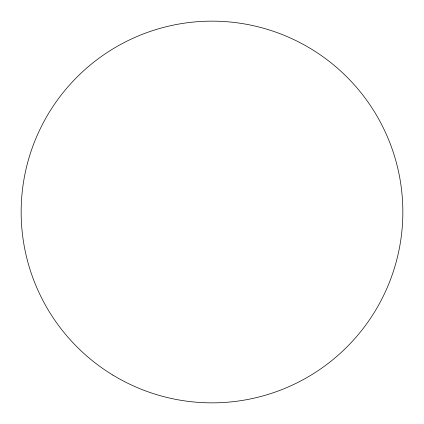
<?xml version="1.0" encoding="UTF-8"?>
<svg xmlns="http://www.w3.org/2000/svg" width="424" height="424" viewBox="0 0 424 424"><rect width="100%" height="100%" fill="white"/><g stroke="black" fill="none" stroke-linecap="round" stroke-linejoin="round"><path stroke-width="0.64" d="M112.864 375.081A190.848 190.848 0 0 0 402.8 216.314A190.848 190.848 0 0 0 120.337 44.605A190.848 190.848 0 0 0 112.864 375.081"/></g></svg>
